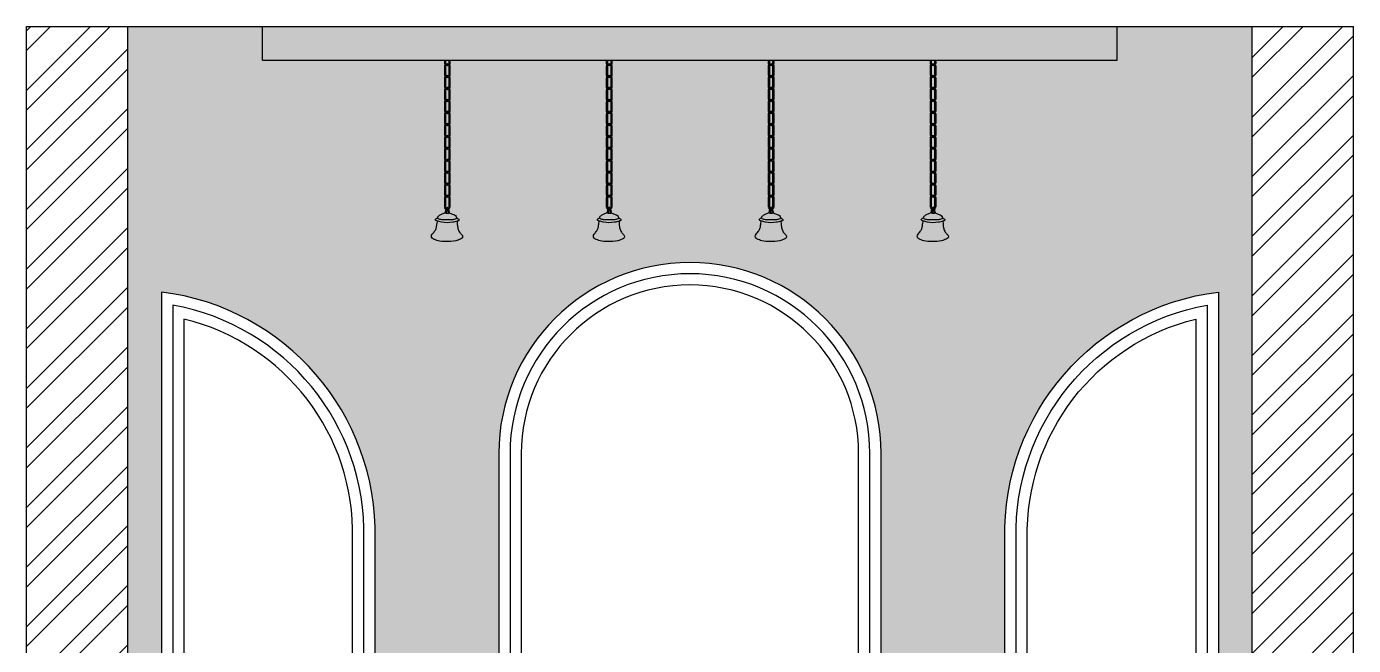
# Model space of a CAD drawing. Header units: inches. Extents: x 12792 to 19925, y -3298 to -817.
# Drawn here: x 17847.1 to 17965.1, y -932.8 to -877.7 of the extents above; entities that cross this region are included whole.
import ezdxf

# ---------------------------------------------------------------- set-up
doc = ezdxf.new("R2010")
doc.units = ezdxf.units.IN
doc.header["$MEASUREMENT"] = 0
doc.layers.add('IEL-HATCH-002', color=7, linetype='Continuous')

# ---------------------------------------------------------------- blocks, each defined once
blk = doc.blocks.new('eah')
at = {"color": 18, "true_color": 0x000000}
for points in [[(18481.64, -1977.61, -0.594713), (18481.29, -1977.42), (18481.29, -1977.14)], [(18481.64, -1978.68, -0.594713), (18481.29, -1978.48), (18481.29, -1977.65, -0.131652), (18481.32, -1977.53, -0.131652)], [(18481.58, -1977.53, -0.566983), (18481.39, -1977.42), (18481.39, -1977.14)], [(18481.39, -1977.46, -0.594713), (18481.75, -1977.65), (18481.75, -1978.48, -0.131653), (18481.72, -1978.6)], [(18481.58, -1978.6, -0.566983), (18481.39, -1978.48), (18481.39, -1977.65, -0.072036), (18481.39, -1977.61, -0.072036)], [(18481.46, -1977.53, -0.566983), (18481.65, -1977.65), (18481.65, -1978.48, -0.072036), (18481.64, -1978.52)], [(18481.65, -1977.14), (18481.65, -1977.42, -0.072036), (18481.64, -1977.46, -0.072036)], [(18481.75, -1977.14), (18481.75, -1977.42, -0.131652), (18481.72, -1977.53, -0.131652)], [(18481.64, -1979.74, -0.594713), (18481.29, -1979.55), (18481.29, -1978.71, -0.131652), (18481.32, -1978.6, -0.131652)], [(18481.39, -1978.52, -0.594713), (18481.75, -1978.71), (18481.75, -1979.55, -0.131652), (18481.72, -1979.66)], [(18481.58, -1979.66, -0.566983), (18481.39, -1979.55), (18481.39, -1978.71, -0.072036), (18481.39, -1978.68, -0.072036)], [(18481.46, -1978.6, -0.566983), (18481.65, -1978.71), (18481.65, -1979.55, -0.072036), (18481.64, -1979.58)], [(18481.64, -1980.81, -0.594713), (18481.29, -1980.61), (18481.29, -1979.78, -0.131652), (18481.32, -1979.66, -0.131652)], [(18481.39, -1979.58, -0.594713), (18481.75, -1979.78), (18481.75, -1980.61, -0.131652), (18481.72, -1980.73)], [(18481.58, -1980.73, -0.566983), (18481.39, -1980.61), (18481.39, -1979.78, -0.072036), (18481.39, -1979.74, -0.072036)], [(18481.46, -1979.66, -0.566983), (18481.65, -1979.78), (18481.65, -1980.61, -0.072036), (18481.64, -1980.65)], [(18481.64, -1981.87, -0.594713), (18481.29, -1981.68), (18481.29, -1980.84, -0.131653), (18481.32, -1980.73, -0.131653)], [(18481.39, -1980.65, -0.594713), (18481.75, -1980.84), (18481.75, -1981.68, -0.131653), (18481.72, -1981.79)], [(18481.58, -1981.79, -0.566983), (18481.39, -1981.68), (18481.39, -1980.84, -0.072036), (18481.39, -1980.81, -0.072036)], [(18481.46, -1980.73, -0.566983), (18481.65, -1980.84), (18481.65, -1981.68, -0.072036), (18481.64, -1981.71)], [(18481.64, -1982.93, -0.594713), (18481.29, -1982.74), (18481.29, -1981.91, -0.131652), (18481.32, -1981.79, -0.131652)], [(18481.39, -1981.71, -0.594713), (18481.75, -1981.91), (18481.75, -1982.74, -0.131652), (18481.72, -1982.85)], [(18481.58, -1982.85, -0.566983), (18481.39, -1982.74), (18481.39, -1981.91, -0.072036), (18481.39, -1981.87, -0.072036)], [(18481.46, -1981.79, -0.566983), (18481.65, -1981.91), (18481.65, -1982.74, -0.072036), (18481.64, -1982.78)], [(18481.64, -1984, -0.594713), (18481.29, -1983.8), (18481.29, -1982.97, -0.131653), (18481.32, -1982.85, -0.131653)], [(18481.39, -1982.78, -0.594713), (18481.75, -1982.97), (18481.75, -1983.8, -0.131653), (18481.72, -1983.92)], [(18481.58, -1983.92, -0.566983), (18481.39, -1983.8), (18481.39, -1982.97, -0.072036), (18481.39, -1982.93, -0.072036)], [(18481.46, -1982.85, -0.566983), (18481.65, -1982.97), (18481.65, -1983.8, -0.072036), (18481.64, -1983.84)], [(18481.64, -1985.06, -0.594713), (18481.29, -1984.87), (18481.29, -1984.03, -0.131652), (18481.32, -1983.92, -0.131652)], [(18481.39, -1983.84, -0.594713), (18481.75, -1984.03), (18481.75, -1984.87, -0.131653), (18481.72, -1984.98)], [(18481.58, -1984.98, -0.566983), (18481.39, -1984.87), (18481.39, -1984.03, -0.072036), (18481.39, -1984, -0.072036)], [(18481.46, -1983.92, -0.566983), (18481.65, -1984.03), (18481.65, -1984.87, -0.072036), (18481.64, -1984.9)], [(18481.64, -1986.12, -0.594713), (18481.29, -1985.93), (18481.29, -1985.1, -0.131652), (18481.32, -1984.98, -0.131652)], [(18481.39, -1984.9, -0.594713), (18481.75, -1985.1), (18481.75, -1985.93, -0.131653), (18481.72, -1986.05)], [(18481.58, -1986.05, -0.566983), (18481.39, -1985.93), (18481.39, -1985.1, -0.072036), (18481.39, -1985.06, -0.072036)], [(18481.39, -1985.97, -0.594713), (18481.75, -1986.16), (18481.75, -1987, -0.131653), (18481.72, -1987.11)], [(18481.46, -1984.98, -0.566983), (18481.65, -1985.1), (18481.65, -1985.93, -0.072036), (18481.64, -1985.97)], [(18481.64, -1987.19, -0.594713), (18481.29, -1987), (18481.29, -1986.16, -0.131652), (18481.32, -1986.05, -0.131652)], [(18481.64, -1988.25, -0.594713), (18481.29, -1988.06), (18481.29, -1987.23, -0.131652), (18481.32, -1987.11, -0.131652)], [(18481.58, -1987.11, -0.566983), (18481.39, -1987), (18481.39, -1986.16, -0.072036), (18481.39, -1986.12, -0.072036)], [(18481.39, -1987.03, -0.594713), (18481.75, -1987.23), (18481.75, -1988.06, -0.131652), (18481.72, -1988.17)], [(18481.46, -1986.05, -0.566983), (18481.65, -1986.16), (18481.65, -1987, -0.072036), (18481.64, -1987.03)], [(18481.46, -1987.11, -0.566983), (18481.65, -1987.23), (18481.65, -1988.06, -0.072036), (18481.64, -1988.1)], [(18481.64, -1989.32, -0.594713), (18481.29, -1989.12), (18481.29, -1988.29, -0.131653), (18481.32, -1988.17, -0.131653)], [(18481.58, -1988.17, -0.566983), (18481.39, -1988.06), (18481.39, -1987.23, -0.072036), (18481.39, -1987.19, -0.072036)], [(18481.39, -1988.1, -0.594713), (18481.75, -1988.29), (18481.75, -1989.12, -0.131653), (18481.72, -1989.24)], [(18481.58, -1989.24, -0.566983), (18481.39, -1989.12), (18481.39, -1988.29, -0.072036), (18481.39, -1988.25, -0.072036)], [(18481.46, -1988.17, -0.566983), (18481.65, -1988.29), (18481.65, -1989.12, -0.072036), (18481.64, -1989.16)], [(18481.55, -1990.42, -0.457298), (18481.29, -1990.19), (18481.29, -1989.35, -0.131652), (18481.32, -1989.24, -0.131652)], [(18481.39, -1989.16, -0.594713), (18481.75, -1989.35), (18481.75, -1990.19, -0.255158), (18481.64, -1990.38)], [(18481.52, -1990.32, -0.427611), (18481.39, -1990.19), (18481.39, -1989.35, -0.072036), (18481.39, -1989.32, -0.072036)], [(18481.46, -1989.24, -0.566983), (18481.65, -1989.35), (18481.65, -1990.19, -0.221324), (18481.6, -1990.29)]]:
    blk.add_lwpolyline(points, format="xyb", dxfattribs=at)
for points, knots in [([(18481.4, -1990.38), (18481.38, -1990.43), (18481.33, -1990.57), (18481.35, -1990.7), (18481.28, -1990.74), (18481.28, -1990.74)], [0.7792624, 0.7792624, 0.7792624, 0.7792624, 0.8945817, 1.1143639, 1.1228898, 1.1228898, 1.1228898, 1.1228898]), ([(18481.49, -1990.42), (18481.48, -1990.44), (18481.47, -1990.46), (18481.45, -1990.53), (18481.45, -1990.57), (18481.43, -1990.66), (18481.43, -1990.7), (18481.41, -1990.74), (18481.4, -1990.75), (18481.4, -1990.76)], [0.7735575, 0.7735575, 0.7735575, 0.7735575, 0.8361623, 0.8361623, 0.9747638, 0.9747638, 1.0561132, 1.0561132, 1.0687794, 1.0687794, 1.0687794, 1.0687794]), ([(18481.75, -1990.74), (18481.73, -1990.67), (18481.68, -1990.51), (18481.59, -1990.17), (18481.48, -1990.25), (18481.45, -1990.3)], [0, 0, 0, 0, 0.2324444, 0.5461904, 0.6949122, 0.6949122, 0.6949122, 0.6949122]), ([(18481.65, -1990.77), (18481.63, -1990.7), (18481.61, -1990.63), (18481.57, -1990.48), (18481.55, -1990.41), (18481.52, -1990.31)], [0, 0, 0, 0, 0.224684, 0.224684, 0.4060384, 0.4060384, 0.4060384, 0.4060384])]:
    blk.add_open_spline(points, degree=3, knots=knots, dxfattribs=at)
blk.add_open_spline([(18481.52, -1990.31), (18481.52, -1990.31), (18481.52, -1990.31), (18481.52, -1990.32)], degree=3, dxfattribs=at)
for points in [[(18481.75, -1990.74), (18482.06, -1990.86), (18482.25, -1990.97), (18482.35, -1991.15), (18482.37, -1991.19), (18482.43, -1991.22), (18482.54, -1991.29), (18482.56, -1991.36), (18482.52, -1991.42), (18482.39, -1991.46), (18482.39, -1991.53), (18482.43, -1991.95), (18482.52, -1992.27), (18482.71, -1992.57), (18482.86, -1992.75), (18482.86, -1992.94), (18482.68, -1993.06), (18482.28, -1993.21), (18481.39, -1993.28), (18480.7, -1993.2), (18480.25, -1993.02), (18480.12, -1992.9), (18480.13, -1992.72), (18480.26, -1992.53), (18480.46, -1992.25), (18480.56, -1992), (18480.61, -1991.64), (18480.63, -1991.45), (18480.51, -1991.39), (18480.47, -1991.32), (18480.51, -1991.24), (18480.65, -1991.17), (18480.69, -1991.09), (18480.78, -1990.98), (18481, -1990.84), (18481.29, -1990.73)], [(18482.39, -1991.46), (18482, -1991.56), (18480.99, -1991.54), (18480.63, -1991.45)], [(18482.36, -1991.21), (18482.21, -1991.28), (18481.93, -1991.34), (18481.5, -1991.35), (18481.02, -1991.33), (18480.73, -1991.24), (18480.65, -1991.17)], [(18481.75, -1990.74), (18481.62, -1990.77), (18481.29, -1990.73)]]:
    blk.add_spline(points, degree=3, dxfattribs=at)
blk = doc.blocks.new('3t3t')
at = {"layer": 'IEL-HATCH-002', "true_color": 0x9d754d, "transparency": 33554687}
h = blk.add_hatch(color=35, dxfattribs=at)
h.dxf.hatch_style = 1
h.set_gradient(color1=(229, 232, 120), color2=(200, 201, 45), name='CYLINDER')
edge = h.paths.add_edge_path()
edge.add_spline(control_points=[(18480.63, -1991.45), (18480.66, -1991.49), (18480.57, -1991.72), (18480.6, -1991.97), (18480.46, -1992.28), (18480.28, -1992.5), (18480.13, -1992.7), (18480.08, -1992.92), (18480.34, -1993.09), (18480.76, -1993.23), (18481.46, -1993.29), (18482.15, -1993.29), (18482.6, -1993.09), (18482.89, -1992.97), (18482.88, -1992.71), (18482.67, -1992.55), (18482.51, -1992.28), (18482.41, -1991.92), (18482.41, -1991.67), (18482.38, -1991.48), (18482.39, -1991.46), (18482.39, -1991.46)], knot_values=[1.281649, 1.281649, 1.281649, 1.281649, 1.462183, 1.827128, 2.097021, 2.445955, 2.674552, 2.853319, 3.031562, 3.521678, 4.216955, 5.103339, 5.528803, 5.742758, 5.940176, 6.171167, 6.523573, 6.851688, 7.271629, 7.343185, 7.344284, 7.344284, 7.344284, 7.344284], degree=3, periodic=0)
edge.add_spline(control_points=[(18482.39, -1991.46), (18482.26, -1991.5), (18481.81, -1991.63), (18481.2, -1991.6), (18480.75, -1991.48), (18480.63, -1991.45)], knot_values=[0, 0, 0, 0, 0.401836, 1.413154, 1.782792, 1.782792, 1.782792, 1.782792], degree=3, periodic=0)
edge = h.paths.add_edge_path()
edge.add_spline(control_points=[(18482.39, -1991.46), (18482.41, -1991.43), (18482.51, -1991.45), (18482.57, -1991.36), (18482.54, -1991.26), (18482.45, -1991.23), (18482.36, -1991.21), (18482.34, -1991.09), (18482.26, -1990.95), (18482.02, -1990.85), (18481.85, -1990.78), (18481.75, -1990.74)], knot_values=[0, 0, 0, 0, 0.130991, 0.201679, 0.280578, 0.405346, 0.475501, 0.518858, 0.722277, 0.949703, 1.281649, 1.281649, 1.281649, 1.281649], degree=3, periodic=0)
edge.add_spline(control_points=[(18481.75, -1990.74), (18481.72, -1990.75), (18481.68, -1990.76), (18481.65, -1990.76)], knot_values=[0, 0, 0, 0, 0.099833, 0.099833, 0.099833, 0.099833], degree=3, periodic=0)
edge.add_spline(control_points=[(18481.65, -1990.76), (18481.64, -1990.76), (18481.56, -1990.78), (18481.47, -1990.77), (18481.4, -1990.76)], knot_values=[0.099833, 0.099833, 0.099833, 0.099833, 0.126606, 0.35337, 0.35337, 0.35337, 0.35337], degree=3, periodic=0)
edge.add_spline(control_points=[(18481.4, -1990.76), (18481.36, -1990.75), (18481.32, -1990.74), (18481.29, -1990.73)], knot_values=[0.35337, 0.35337, 0.35337, 0.35337, 0.466976, 0.466976, 0.466976, 0.466976], degree=3, periodic=0)
edge.add_spline(control_points=[(18481.28, -1990.74), (18481.28, -1990.74), (18481.28, -1990.73), (18481.29, -1990.73)], knot_values=[1.114364, 1.114364, 1.114364, 1.114364, 1.12289, 1.12289, 1.12289, 1.12289], degree=3, periodic=0)
edge.add_spline(control_points=[(18481.29, -1990.73), (18481.19, -1990.77), (18481.01, -1990.83), (18480.8, -1990.94), (18480.7, -1991.07), (18480.67, -1991.15), (18480.65, -1991.17)], knot_values=[7.814467, 7.814467, 7.814467, 7.814467, 8.117805, 8.378292, 8.52191, 8.608113, 8.608113, 8.608113, 8.608113], degree=3, periodic=0)
edge.add_spline(control_points=[(18480.65, -1991.17), (18480.65, -1991.17), (18480.62, -1991.21), (18480.51, -1991.21), (18480.46, -1991.32), (18480.51, -1991.41), (18480.61, -1991.42), (18480.63, -1991.45), (18480.63, -1991.45)], knot_values=[7.344284, 7.344284, 7.344284, 7.344284, 7.34959, 7.508053, 7.59693, 7.667164, 7.803584, 7.814467, 7.814467, 7.814467, 7.814467], degree=3, periodic=0)
edge.add_spline(control_points=[(18480.63, -1991.45), (18480.75, -1991.48), (18481.2, -1991.6), (18481.81, -1991.63), (18482.26, -1991.5), (18482.39, -1991.46)], knot_values=[0, 0, 0, 0, 0.369638, 1.380956, 1.782792, 1.782792, 1.782792, 1.782792], degree=3, periodic=0)
edge = h.paths.add_edge_path()
edge.add_spline(control_points=[(18481.75, -1990.74), (18481.73, -1990.67), (18481.7, -1990.57), (18481.66, -1990.42), (18481.64, -1990.38)], knot_values=[0, 0, 0, 0, 0.232444, 0.346602, 0.346602, 0.346602, 0.346602], degree=3, periodic=0)
edge.add_spline(control_points=[(18481.64, -1990.38), (18481.63, -1990.35), (18481.62, -1990.31), (18481.6, -1990.29)], knot_values=[0.346602, 0.346602, 0.346602, 0.346602, 0.439499, 0.439499, 0.439499, 0.439499], degree=3, periodic=0)
edge.add_spline(control_points=[(18481.6, -1990.29), (18481.59, -1990.26), (18481.54, -1990.21), (18481.48, -1990.25), (18481.45, -1990.3)], knot_values=[0.439499, 0.439499, 0.439499, 0.439499, 0.54619, 0.694912, 0.694912, 0.694912, 0.694912], degree=3, periodic=0)
edge.add_arc((18481.52, -1990.19), 0.131, 237.8013, 270.5044)
edge.add_spline(control_points=[(18481.52, -1990.32), (18481.52, -1990.31), (18481.52, -1990.31), (18481.52, -1990.31)], knot_values=[0.697561, 0.697561, 0.697561, 0.697561, 0.703416, 0.703416, 0.703416, 0.703416], degree=3, periodic=0)
edge.add_spline(control_points=[(18481.52, -1990.31), (18481.52, -1990.31), (18481.52, -1990.31), (18481.52, -1990.32)], knot_values=[0.399853, 0.399853, 0.399853, 0.399853, 0.406038, 0.406038, 0.406038, 0.406038], degree=3, periodic=0)
edge.add_spline(control_points=[(18481.52, -1990.32), (18481.53, -1990.35), (18481.54, -1990.39), (18481.55, -1990.42)], knot_values=[0.334076, 0.334076, 0.334076, 0.334076, 0.399853, 0.399853, 0.399853, 0.399853], degree=3, periodic=0)
edge.add_spline(control_points=[(18481.55, -1990.42), (18481.57, -1990.47), (18481.58, -1990.51), (18481.61, -1990.63), (18481.63, -1990.7), (18481.65, -1990.76)], knot_values=[0.004926, 0.004926, 0.004926, 0.004926, 0.114319, 0.114319, 0.334076, 0.334076, 0.334076, 0.334076], degree=3, periodic=0)
edge.add_spline(control_points=[(18481.65, -1990.76), (18481.68, -1990.76), (18481.72, -1990.75), (18481.75, -1990.74)], knot_values=[0, 0, 0, 0, 0.099833, 0.099833, 0.099833, 0.099833], degree=3, periodic=0)
edge = h.paths.add_edge_path()
edge.add_spline(control_points=[(18481.4, -1990.76), (18481.4, -1990.75), (18481.41, -1990.74), (18481.43, -1990.7), (18481.43, -1990.66), (18481.45, -1990.57), (18481.45, -1990.53), (18481.47, -1990.46), (18481.48, -1990.44), (18481.49, -1990.42)], knot_values=[0.773558, 0.773558, 0.773558, 0.773558, 0.786224, 0.786224, 0.867573, 0.867573, 1.006175, 1.006175, 1.068779, 1.068779, 1.068779, 1.068779], degree=3, periodic=0)
edge.add_arc((18481.52, -1990.19), 0.231, 238.5995, 263.133, ccw=False)
edge.add_spline(control_points=[(18481.4, -1990.38), (18481.38, -1990.43), (18481.33, -1990.57), (18481.34, -1990.69), (18481.29, -1990.73)], knot_values=[0.779262, 0.779262, 0.779262, 0.779262, 0.894582, 1.114364, 1.114364, 1.114364, 1.114364], degree=3, periodic=0)
edge.add_spline(control_points=[(18481.29, -1990.73), (18481.32, -1990.74), (18481.36, -1990.75), (18481.4, -1990.76)], knot_values=[0.35337, 0.35337, 0.35337, 0.35337, 0.466976, 0.466976, 0.466976, 0.466976], degree=3, periodic=0)
edge = h.paths.add_edge_path()
edge.add_line((18481.39, -1990.19), (18481.39, -1989.35))
edge.add_arc((18481.52, -1989.35), 0.131, 163.519, 180, ccw=False)
edge.add_arc((18481.52, -1989.12), 0.231, 210, 237.038, ccw=False)
edge.add_arc((18481.52, -1989.35), 0.231, 150, 180)
edge.add_line((18481.29, -1989.35), (18481.29, -1990.19))
edge.add_arc((18481.52, -1990.19), 0.231, 180, 278.298)
edge.add_spline(control_points=[(18481.55, -1990.42), (18481.54, -1990.39), (18481.53, -1990.35), (18481.52, -1990.32)], knot_values=[0.334076, 0.334076, 0.334076, 0.334076, 0.399853, 0.399853, 0.399853, 0.399853], degree=3, periodic=0)
edge.add_arc((18481.52, -1990.19), 0.131, 180, 272.6084, ccw=False)
edge = h.paths.add_edge_path()
edge.add_arc((18481.52, -1989.12), 0.131, 196.481, 241.79)
edge.add_arc((18481.52, -1989.35), 0.131, 0, 118.21, ccw=False)
edge.add_line((18481.65, -1989.35), (18481.65, -1990.19))
edge.add_arc((18481.52, -1990.19), 0.131, 310.0809, 360, ccw=False)
edge.add_spline(control_points=[(18481.6, -1990.29), (18481.62, -1990.31), (18481.63, -1990.35), (18481.64, -1990.38)], knot_values=[0.346602, 0.346602, 0.346602, 0.346602, 0.439499, 0.439499, 0.439499, 0.439499], degree=3, periodic=0)
edge.add_arc((18481.52, -1990.19), 0.231, 302.7438, 360)
edge.add_line((18481.75, -1990.19), (18481.75, -1989.35))
edge.add_arc((18481.52, -1989.35), 0.231, 360, 482.962)
h.paths.add_polyline_path([(18481.58, -1989.24, -0.566983), (18481.39, -1989.12), (18481.39, -1988.29, -0.072036), (18481.39, -1988.25, -0.118526), (18481.32, -1988.17, 0.131652), (18481.29, -1988.29), (18481.29, -1989.12, 0.594713), (18481.64, -1989.32, 0.200314)])
h.paths.add_polyline_path([(18481.75, -1988.29, 0.594713), (18481.39, -1988.1, 0.200314), (18481.46, -1988.17, -0.566983), (18481.65, -1988.29), (18481.65, -1989.12, -0.072036), (18481.64, -1989.16, -0.118526), (18481.72, -1989.24, 0.131652), (18481.75, -1989.12)])
h.paths.add_polyline_path([(18481.75, -1987.23, 0.594713), (18481.39, -1987.03, 0.200314), (18481.46, -1987.11, -0.566983), (18481.65, -1987.23), (18481.65, -1988.06, -0.072036), (18481.64, -1988.1, -0.118526), (18481.72, -1988.17, 0.131652), (18481.75, -1988.06)])
h.paths.add_polyline_path([(18481.39, -1987.23, -0.072036), (18481.39, -1987.19, -0.118526), (18481.32, -1987.11, 0.131652), (18481.29, -1987.23), (18481.29, -1988.06, 0.594713), (18481.64, -1988.25, 0.200314), (18481.58, -1988.17, -0.566983), (18481.39, -1988.06)])
h.paths.add_polyline_path([(18481.39, -1987), (18481.39, -1986.16, -0.072036), (18481.39, -1986.12, -0.118526), (18481.32, -1986.05, 0.131652), (18481.29, -1986.16), (18481.29, -1987, 0.594713), (18481.64, -1987.19, 0.200314), (18481.58, -1987.11, -0.566983)])
h.paths.add_polyline_path([(18481.75, -1986.16, 0.594713), (18481.39, -1985.97, 0.200314), (18481.46, -1986.05, -0.566983), (18481.65, -1986.16), (18481.65, -1987, -0.072036), (18481.64, -1987.03, -0.118526), (18481.72, -1987.11, 0.131652), (18481.75, -1987)])
h.paths.add_polyline_path([(18481.75, -1985.1, 0.594713), (18481.39, -1984.9, 0.200314), (18481.46, -1984.98, -0.566983), (18481.65, -1985.1), (18481.65, -1985.93, -0.072036), (18481.64, -1985.97, -0.118526), (18481.72, -1986.05, 0.131652), (18481.75, -1985.93)])
h.paths.add_polyline_path([(18481.75, -1984.03, 0.594713), (18481.39, -1983.84, 0.200314), (18481.46, -1983.92, -0.566983), (18481.65, -1984.03), (18481.65, -1984.87, -0.072036), (18481.64, -1984.9, -0.118526), (18481.72, -1984.98, 0.131652), (18481.75, -1984.87)])
h.paths.add_polyline_path([(18481.58, -1984.98, -0.566983), (18481.39, -1984.87), (18481.39, -1984.03, -0.072036), (18481.39, -1984, -0.118526), (18481.32, -1983.92, 0.131652), (18481.29, -1984.03), (18481.29, -1984.87, 0.594713), (18481.64, -1985.06, 0.200314)])
h.paths.add_polyline_path([(18481.39, -1985.1, -0.072036), (18481.39, -1985.06, -0.118526), (18481.32, -1984.98, 0.131652), (18481.29, -1985.1), (18481.29, -1985.93, 0.594713), (18481.64, -1986.12, 0.200314), (18481.58, -1986.05, -0.566983), (18481.39, -1985.93)])
h.paths.add_polyline_path([(18481.64, -1984, 0.200314), (18481.58, -1983.92, -0.566983), (18481.39, -1983.8), (18481.39, -1982.97, -0.072036), (18481.39, -1982.93, -0.118526), (18481.32, -1982.85, 0.131652), (18481.29, -1982.97), (18481.29, -1983.8, 0.594713)])
h.paths.add_polyline_path([(18481.75, -1982.97, 0.594713), (18481.39, -1982.78, 0.200314), (18481.46, -1982.85, -0.566983), (18481.65, -1982.97), (18481.65, -1983.8, -0.072036), (18481.64, -1983.84, -0.118526), (18481.72, -1983.92, 0.131652), (18481.75, -1983.8)])
h.paths.add_polyline_path([(18481.39, -1982.74), (18481.39, -1981.91, -0.072036), (18481.39, -1981.87, -0.118526), (18481.32, -1981.79, 0.131652), (18481.29, -1981.91), (18481.29, -1982.74, 0.594713), (18481.64, -1982.93, 0.200314), (18481.58, -1982.85, -0.566983)])
h.paths.add_polyline_path([(18481.75, -1981.91, 0.594713), (18481.39, -1981.71, 0.200314), (18481.46, -1981.79, -0.566983), (18481.65, -1981.91), (18481.65, -1982.74, -0.072036), (18481.64, -1982.78, -0.118526), (18481.72, -1982.85, 0.131652), (18481.75, -1982.74)])
h.paths.add_polyline_path([(18481.58, -1981.79, -0.566983), (18481.39, -1981.68), (18481.39, -1980.84, -0.072036), (18481.39, -1980.81, -0.118526), (18481.32, -1980.73, 0.131652), (18481.29, -1980.84), (18481.29, -1981.68, 0.594713), (18481.64, -1981.87, 0.200314)])
h.paths.add_polyline_path([(18481.75, -1980.84, 0.594713), (18481.39, -1980.65, 0.200314), (18481.46, -1980.73, -0.566983), (18481.65, -1980.84), (18481.65, -1981.68, -0.072036), (18481.64, -1981.71, -0.118526), (18481.72, -1981.79, 0.131652), (18481.75, -1981.68)])
h.paths.add_polyline_path([(18481.75, -1979.78, 0.594713), (18481.39, -1979.58, 0.200314), (18481.46, -1979.66, -0.566983), (18481.65, -1979.78), (18481.65, -1980.61, -0.072036), (18481.64, -1980.65, -0.118526), (18481.72, -1980.73, 0.131652), (18481.75, -1980.61)])
h.paths.add_polyline_path([(18481.39, -1979.78, -0.072036), (18481.39, -1979.74, -0.118526), (18481.32, -1979.66, 0.131652), (18481.29, -1979.78), (18481.29, -1980.61, 0.594713), (18481.64, -1980.81, 0.200314), (18481.58, -1980.73, -0.566983), (18481.39, -1980.61)])
h.paths.add_polyline_path([(18481.39, -1979.55), (18481.39, -1978.71, -0.072036), (18481.39, -1978.68, -0.118526), (18481.32, -1978.6, 0.131652), (18481.29, -1978.71), (18481.29, -1979.55, 0.594713), (18481.64, -1979.74, 0.200314), (18481.58, -1979.66, -0.566983)])
h.paths.add_polyline_path([(18481.39, -1978.52, 0.200314), (18481.46, -1978.6, -0.566983), (18481.65, -1978.71), (18481.65, -1979.55, -0.072036), (18481.64, -1979.58, -0.118526), (18481.72, -1979.66, 0.131652), (18481.75, -1979.55), (18481.75, -1978.71, 0.594713)])
h.paths.add_polyline_path([(18481.58, -1978.6, -0.566983), (18481.39, -1978.48), (18481.39, -1977.65, -0.072036), (18481.39, -1977.61, -0.118526), (18481.32, -1977.53, 0.131652), (18481.29, -1977.65), (18481.29, -1978.48, 0.594713), (18481.64, -1978.68, 0.200314)])
h.paths.add_polyline_path([(18481.75, -1977.65, 0.594713), (18481.39, -1977.46, 0.200314), (18481.46, -1977.53, -0.566983), (18481.65, -1977.65), (18481.65, -1978.48, -0.072036), (18481.64, -1978.52, -0.118526), (18481.72, -1978.6, 0.131652), (18481.75, -1978.48)])
blk.add_line((18481.29, -1977.14), (18481.75, -1977.14))
blk.add_blockref('eah', (0, 0))

msp = doc.modelspace()

# ---------------------------------------------------------------- hatches: boundary and pattern name
at = {"layer": 'IEL-HATCH-002', "true_color": 0xf27172, "transparency": 33554687}
h = msp.add_hatch(dxfattribs=at)
h.set_pattern_fill('ANSI32', color=11, scale=10)
h.set_pattern_definition([(45, (-802.8728, 804.7915), (-2.6516504, 2.6516504), []), (45, (-801.105, 804.7915), (-2.6516504, 2.6516504), [])])
h.paths.add_polyline_path([(17856.08, -877.73), (17847.08, -877.73), (17847.08, -1009.73), (17856.08, -1009.73)])
h.paths.add_polyline_path([(17965.08, -877.73), (17956.08, -877.73), (17956.08, -1009.73), (17965.08, -1009.73)])
at = {"layer": 'IEL-HATCH-002', "true_color": 0xdcc9b7, "transparency": 33554687}
h = msp.add_hatch(color=9, dxfattribs=at)
h.dxf.hatch_style = 1
h.paths.add_polyline_path([(17956.08, -877.73), (17856.08, -877.73), (17856.08, -987.73), (17859.08, -987.73), (17859.08, -901.36, -0.38509), (17878.08, -923.33), (17878.08, -944.5, -0.285795), (17889.08, -934.39), (17889.08, -915.73, -1), (17923.08, -915.73), (17923.08, -934.39, -0.285795), (17934.08, -944.5), (17934.08, -923.33, -0.38509), (17953.08, -901.36), (17953.08, -987.73), (17956.08, -987.73)])
at = {"layer": 'IEL-HATCH-002', "true_color": 0x9d754d, "transparency": 33554687}
h = msp.add_hatch(color=35, dxfattribs=at)
h.dxf.hatch_style = 1
h.paths.add_polyline_path([(17944.08, -877.73), (17868.08, -877.73), (17868.08, -880.73), (17944.08, -880.73)])

# ---------------------------------------------------------------- linework, layer by layer
for p, q in [((17847.08, -1009.73), (17847.08, -877.73)), ((17847.08, -877.73), (17965.08, -877.73)), ((17856.08, -1009.73), (17856.08, -877.73)), ((17868.08, -880.73), (17868.08, -877.73)), ((17944.08, -880.73), (17944.08, -877.73)), ((17956.08, -1009.73), (17956.08, -877.73)), ((17965.08, -1009.73), (17965.08, -877.73)), ((17868.08, -880.73), (17944.08, -880.73))]:
    msp.add_line(p, q)
at = {"color": 41, "true_color": 0xf4ee51}
for points in [[(17923.08, -987.73), (17923.08, -915.73, 1), (17889.08, -915.73), (17889.08, -987.73)], [(17922.08, -987.73), (17922.08, -915.73, 1), (17890.08, -915.73), (17890.08, -987.73)], [(17934.08, -987.73), (17934.08, -923.33, -0.38509), (17953.08, -901.36), (17953.08, -987.73)], [(17935.08, -987.73), (17935.08, -923.32, -0.369545), (17952.08, -902.52), (17952.08, -987.73)]]:
    msp.add_lwpolyline(points, format="xyb", dxfattribs=at)
at = {"color": 40, "true_color": 0xf8d731}
for points in [[(17878.08, -987.73), (17878.08, -923.33, 0.38509), (17859.08, -901.36), (17859.08, -987.73)], [(17877.08, -987.73), (17877.08, -923.32, 0.369545), (17860.08, -902.52), (17860.08, -987.73)]]:
    msp.add_lwpolyline(points, format="xyb", dxfattribs=at)
for points in [[(17921.08, -987.73), (17921.08, -915.73, 1), (17891.08, -915.73), (17891.08, -987.73)], [(17876.08, -987.73), (17876.08, -923.31, 0.352412), (17861.08, -903.76), (17861.08, -987.73)], [(17936.08, -987.73), (17936.08, -923.31, -0.352412), (17951.08, -903.76), (17951.08, -987.73)]]:
    msp.add_lwpolyline(points, format="xyb")

# ---------------------------------------------------------------- block references
for p in [(-597.02, 1096.41), (-582.62, 1096.41), (-568.22, 1096.41), (-553.82, 1096.41)]:
    msp.add_blockref('3t3t', p)

doc.saveas('drawing.dxf')
